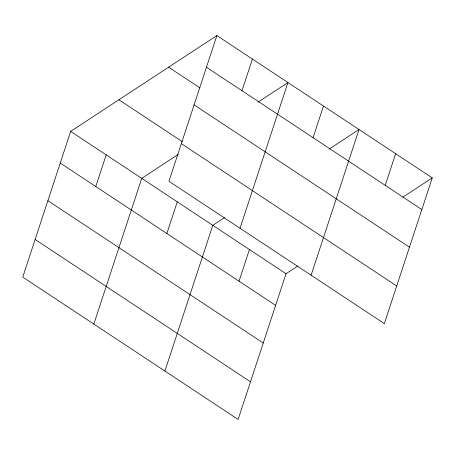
<?xml version="1.0" encoding="UTF-8"?>
<svg xmlns="http://www.w3.org/2000/svg" width="455" height="455" viewBox="0 0 455 455"><rect width="100%" height="100%" fill="white"/><g stroke="black" fill="none" stroke-linecap="round" stroke-linejoin="round"><path stroke-width="0.68" d="M216.876 35.57L168.964 181.283L384.338 323.607L432.25 177.894L216.876 35.57L70.661 131.393L22.75 277.106L238.124 419.43L286.036 273.717L297.803 266.004M95.789 186.533L106.197 154.876M93.827 324.074L141.732 178.354L178.218 154.45M166.86 233.5L177.274 201.838M242.003 90.71L252.411 59.048M164.898 371.041L212.809 225.322L224.577 217.609M240.035 228.251L287.947 82.531L257.939 102.199M239.011 281.184L249.42 249.522M313.074 137.677L323.482 106.015M311.112 275.218L359.023 129.499L329.01 149.166M385.226 185.356L395.634 153.699M402.829 197.174L432.25 177.894M206.462 67.226L421.842 209.556M168.623 67.186L200.012 87.934M194.086 104.866L409.466 247.19M118.909 99.77L182.284 141.647M181.34 143.649L396.714 285.973M70.661 131.393L286.036 273.717M60.248 163.055L275.628 305.379M47.877 200.689L263.252 343.013M35.126 239.472L250.5 381.796"/></g></svg>
